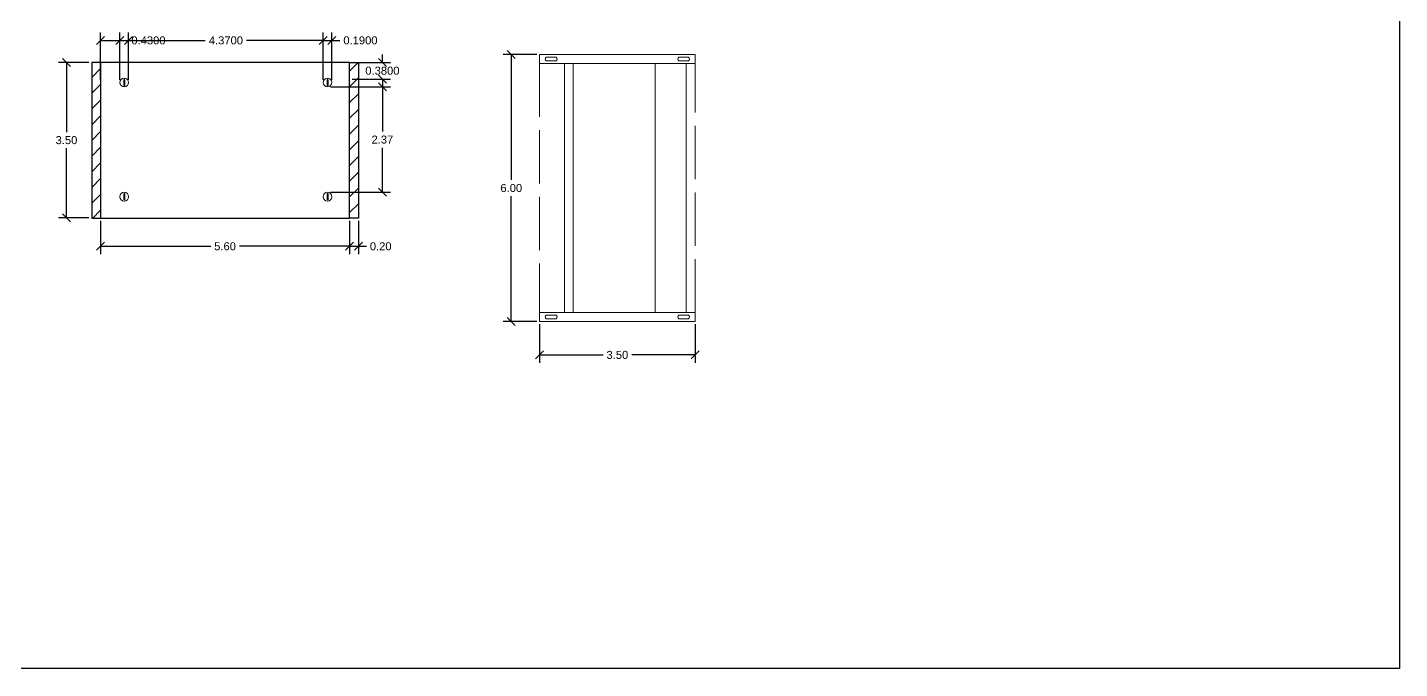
# Model space of a CAD drawing. Header units: centimetres. Extents: x -239 to 1959, y -161 to 626.
# Drawn here: x 407.4 to 438.27, y 583.99 to 598.41 of the extents above; entities that cross this region are included whole.
import ezdxf

# ---------------------------------------------------------------- set-up
doc = ezdxf.new("R2010")
doc.units = ezdxf.units.CM
doc.header["$MEASUREMENT"] = 0
doc.linetypes.add('ACAD_ISO02W100', pattern=[15, 12, -3])
for name, color, linetype, lineweight in [('dettagli', 4, 'Continuous', 13), ('linee prospetti', 1, 'Continuous', 18), ('linee sezioni', 3, 'Continuous', 25), ('trame', 6, 'Continuous', 9)]:
    doc.layers.add(name, color=color, linetype=linetype, lineweight=lineweight)
doc.styles.get("Standard").update_dxf_attribs({"font": 'Arial.ttf'})
doc.dimstyles.get("Standard").update_dxf_attribs({"dimtxt": 0.18, "dimasz": 0.18, "dimexe": 0.18, "dimexo": 0.0625, "dimgap": 0.09, "dimtad": 0, "dimtih": 1, "dimtoh": 1, "dimdec": 4, "dimzin": 0, "dimdsep": 46, "dimtxsty": 'Standard', "dimcen": 0.09, "dimadec": 0, "dimazin": 0, "dimtfac": 1, "dimtdec": 4, "dimtofl": 0, "dimtmove": 0, "dimatfit": 3, "dimfxl": 1, "dimtolj": 1, "dimtzin": 0, "dimarcsym": 0})

# ---------------------------------------------------------------- blocks, each defined once
blk = doc.blocks.new('_Oblique')
at = {"color": 0, "linetype": 'ByBlock', "lineweight": -2}
blk.add_line((-0.5, -0.5), (0.5, 0.5), dxfattribs=at)
blk = doc.blocks.new('*D629')
at = {"color": 0, "lineweight": -2, "transparency": 16777216}
for p, q in [((409.042, 594.063), (409.042, 593.309)), ((414.642, 594.063), (414.642, 593.309)), ((409.042, 593.489), (411.52, 593.489)), ((414.642, 593.489), (412.164, 593.489))]:
    blk.add_line(p, q, dxfattribs=at)
at = {"layer": 'Defpoints', "color": 0, "transparency": 16777216}
for p in [(409.042, 594.126), (414.642, 594.126), (414.642, 593.489)]:
    blk.add_point(p, dxfattribs=at)
at = {"color": 0, "lineweight": -2, "transparency": 16777216, "xscale": 0.18, "yscale": 0.18, "zscale": 0.18, "rotation": 180}
blk.add_blockref('_Oblique', (409.042, 593.489), dxfattribs=at)
at = {"color": 0, "lineweight": -2, "transparency": 16777216, "xscale": 0.18, "yscale": 0.18, "zscale": 0.18}
blk.add_blockref('_Oblique', (414.642, 593.489), dxfattribs=at)
at = {"color": 0, "transparency": 16777216, "insert": (411.842, 593.489), "char_height": 0.18, "attachment_point": 5}
blk.add_mtext('\\A1;5.60', dxfattribs=at)
blk = doc.blocks.new('*D634')
at = {"color": 0, "lineweight": -2, "transparency": 16777216}
for p, q in [((408.779, 597.626), (408.093, 597.626)), ((408.273, 597.626), (408.273, 596.057)), ((408.273, 594.126), (408.273, 595.694)), ((408.779, 594.126), (408.093, 594.126))]:
    blk.add_line(p, q, dxfattribs=at)
at = {"layer": 'Defpoints', "color": 0, "transparency": 16777216}
for p in [(408.273, 597.626), (408.842, 597.626), (408.842, 594.126)]:
    blk.add_point(p, dxfattribs=at)
at = {"color": 0, "lineweight": -2, "transparency": 16777216, "xscale": 0.18, "yscale": 0.18, "zscale": 0.18}
for p, rotation in [((408.273, 597.626), 90), ((408.273, 594.126), 270)]:
    blk.add_blockref('_Oblique', p, dxfattribs=dict(at, rotation=rotation))
at = {"color": 0, "transparency": 16777216, "insert": (408.273, 595.876), "char_height": 0.18, "attachment_point": 5}
blk.add_mtext('\\A1;3.50', dxfattribs=at)
blk = doc.blocks.new('*D630')
at = {"color": 0, "lineweight": -2, "transparency": 16777216}
for p, q in [((409.042, 597.234), (409.042, 598.3)), ((409.476, 597.234), (409.476, 598.3)), ((409.042, 598.12), (409.476, 598.12)), ((409.476, 598.12), (409.656, 598.12))]:
    blk.add_line(p, q, dxfattribs=at)
at = {"layer": 'Defpoints', "color": 0, "transparency": 16777216}
for p in [(409.476, 598.12), (409.042, 597.172), (409.476, 597.172)]:
    blk.add_point(p, dxfattribs=at)
at = {"color": 0, "lineweight": -2, "transparency": 16777216, "xscale": 0.18, "yscale": 0.18, "zscale": 0.18, "rotation": 180}
blk.add_blockref('_Oblique', (409.042, 598.12), dxfattribs=at)
at = {"color": 0, "lineweight": -2, "transparency": 16777216, "xscale": 0.18, "yscale": 0.18, "zscale": 0.18}
blk.add_blockref('_Oblique', (409.476, 598.12), dxfattribs=at)
at = {"color": 0, "transparency": 16777216, "insert": (410.118, 598.12), "char_height": 0.18, "attachment_point": 5}
blk.add_mtext('\\A1;0.4300', dxfattribs=at)
blk = doc.blocks.new('*D631')
at = {"color": 0, "lineweight": -2, "transparency": 16777216}
for p, q in [((409.673, 597.234), (409.673, 598.3)), ((414.05, 597.234), (414.05, 598.3)), ((409.673, 598.12), (411.394, 598.12)), ((414.05, 598.12), (412.328, 598.12))]:
    blk.add_line(p, q, dxfattribs=at)
at = {"layer": 'Defpoints', "color": 0, "transparency": 16777216}
for p in [(414.05, 598.12), (409.673, 597.172), (414.05, 597.172)]:
    blk.add_point(p, dxfattribs=at)
at = {"color": 0, "lineweight": -2, "transparency": 16777216, "xscale": 0.18, "yscale": 0.18, "zscale": 0.18, "rotation": 180}
blk.add_blockref('_Oblique', (409.673, 598.12), dxfattribs=at)
at = {"color": 0, "lineweight": -2, "transparency": 16777216, "xscale": 0.18, "yscale": 0.18, "zscale": 0.18}
blk.add_blockref('_Oblique', (414.05, 598.12), dxfattribs=at)
at = {"color": 0, "transparency": 16777216, "insert": (411.861, 598.12), "char_height": 0.18, "attachment_point": 5}
blk.add_mtext('\\A1;4.3700', dxfattribs=at)
blk = doc.blocks.new('*D632')
at = {"color": 0, "lineweight": -2, "transparency": 16777216}
for p, q in [((414.05, 597.234), (414.05, 598.3)), ((414.246, 597.234), (414.246, 598.3)), ((414.05, 598.12), (414.246, 598.12)), ((414.246, 598.12), (414.426, 598.12))]:
    blk.add_line(p, q, dxfattribs=at)
at = {"layer": 'Defpoints', "color": 0, "transparency": 16777216}
for p in [(414.246, 598.12), (414.05, 597.172), (414.246, 597.172)]:
    blk.add_point(p, dxfattribs=at)
at = {"color": 0, "lineweight": -2, "transparency": 16777216, "xscale": 0.18, "yscale": 0.18, "zscale": 0.18, "rotation": 180}
blk.add_blockref('_Oblique', (414.05, 598.12), dxfattribs=at)
at = {"color": 0, "lineweight": -2, "transparency": 16777216, "xscale": 0.18, "yscale": 0.18, "zscale": 0.18}
blk.add_blockref('_Oblique', (414.246, 598.12), dxfattribs=at)
at = {"color": 0, "transparency": 16777216, "insert": (414.888, 598.12), "char_height": 0.18, "attachment_point": 5}
blk.add_mtext('\\A1;0.1900', dxfattribs=at)
blk = doc.blocks.new('*D635')
at = {"color": 0, "lineweight": -2, "transparency": 16777216}
for p, q in [((414.642, 594.063), (414.642, 593.309)), ((414.842, 594.063), (414.842, 593.309)), ((414.642, 593.489), (414.842, 593.489)), ((414.842, 593.489), (415.022, 593.489))]:
    blk.add_line(p, q, dxfattribs=at)
at = {"layer": 'Defpoints', "color": 0, "transparency": 16777216}
for p in [(414.642, 594.126), (414.842, 594.126), (414.842, 593.489)]:
    blk.add_point(p, dxfattribs=at)
at = {"color": 0, "lineweight": -2, "transparency": 16777216, "xscale": 0.18, "yscale": 0.18, "zscale": 0.18, "rotation": 180}
blk.add_blockref('_Oblique', (414.642, 593.489), dxfattribs=at)
at = {"color": 0, "lineweight": -2, "transparency": 16777216, "xscale": 0.18, "yscale": 0.18, "zscale": 0.18}
blk.add_blockref('_Oblique', (414.842, 593.489), dxfattribs=at)
at = {"color": 0, "transparency": 16777216, "insert": (415.344, 593.489), "char_height": 0.18, "attachment_point": 5}
blk.add_mtext('\\A1;0.20', dxfattribs=at)
blk = doc.blocks.new('*D636')
at = {"color": 0, "lineweight": -2, "transparency": 16777216}
for p, q in [((415.382, 597.626), (415.382, 597.806)), ((414.704, 597.626), (415.562, 597.626)), ((414.704, 597.251), (415.562, 597.251)), ((415.382, 597.251), (415.382, 597.071))]:
    blk.add_line(p, q, dxfattribs=at)
at = {"layer": 'Defpoints', "color": 0, "transparency": 16777216}
for p in [(414.642, 597.626), (414.642, 597.251), (415.382, 597.251)]:
    blk.add_point(p, dxfattribs=at)
at = {"color": 0, "lineweight": -2, "transparency": 16777216, "xscale": 0.18, "yscale": 0.18, "zscale": 0.18}
for p, rotation in [((415.382, 597.626), 270), ((415.382, 597.251), 90)]:
    blk.add_blockref('_Oblique', p, dxfattribs=dict(at, rotation=rotation))
at = {"color": 0, "transparency": 16777216, "insert": (415.382, 597.438), "char_height": 0.18, "attachment_point": 5}
blk.add_mtext('\\A1;0.3800', dxfattribs=at)
blk = doc.blocks.new('*D633')
at = {"color": 0, "lineweight": -2, "transparency": 16777216}
for p, q in [((414.211, 597.074), (415.562, 597.074)), ((415.382, 597.074), (415.382, 596.07)), ((415.382, 594.704), (415.382, 595.707)), ((414.211, 594.704), (415.562, 594.704))]:
    blk.add_line(p, q, dxfattribs=at)
at = {"layer": 'Defpoints', "color": 0, "transparency": 16777216}
for p in [(414.148, 597.074), (414.148, 594.704), (415.382, 594.704)]:
    blk.add_point(p, dxfattribs=at)
at = {"color": 0, "lineweight": -2, "transparency": 16777216, "xscale": 0.18, "yscale": 0.18, "zscale": 0.18}
for p, rotation in [((415.382, 597.074), 90), ((415.382, 594.704), 270)]:
    blk.add_blockref('_Oblique', p, dxfattribs=dict(at, rotation=rotation))
at = {"color": 0, "transparency": 16777216, "insert": (415.382, 595.889), "char_height": 0.18, "attachment_point": 5}
blk.add_mtext('\\A1;2.37', dxfattribs=at)
blk = doc.blocks.new('*D637')
at = {"color": 0, "lineweight": -2, "transparency": 16777216}
for p, q in [((418.919, 591.738), (418.919, 590.866)), ((422.419, 591.738), (422.419, 590.866)), ((418.919, 591.046), (420.347, 591.046)), ((422.419, 591.046), (420.991, 591.046))]:
    blk.add_line(p, q, dxfattribs=at)
at = {"layer": 'Defpoints', "color": 0, "transparency": 16777216}
for p in [(418.919, 591.8), (422.419, 591.8), (422.419, 591.046)]:
    blk.add_point(p, dxfattribs=at)
at = {"color": 0, "lineweight": -2, "transparency": 16777216, "xscale": 0.18, "yscale": 0.18, "zscale": 0.18, "rotation": 180}
blk.add_blockref('_Oblique', (418.919, 591.046), dxfattribs=at)
at = {"color": 0, "lineweight": -2, "transparency": 16777216, "xscale": 0.18, "yscale": 0.18, "zscale": 0.18}
blk.add_blockref('_Oblique', (422.419, 591.046), dxfattribs=at)
at = {"color": 0, "transparency": 16777216, "insert": (420.669, 591.046), "char_height": 0.18, "attachment_point": 5}
blk.add_mtext('\\A1;3.50', dxfattribs=at)
blk = doc.blocks.new('*D638')
at = {"color": 0, "lineweight": -2, "transparency": 16777216}
for p, q in [((418.857, 597.8), (418.102, 597.8)), ((418.282, 597.8), (418.282, 594.982)), ((418.282, 591.8), (418.282, 594.619)), ((418.857, 591.8), (418.102, 591.8))]:
    blk.add_line(p, q, dxfattribs=at)
at = {"layer": 'Defpoints', "color": 0, "transparency": 16777216}
for p in [(418.282, 597.8), (418.919, 597.8), (418.919, 591.8)]:
    blk.add_point(p, dxfattribs=at)
at = {"color": 0, "lineweight": -2, "transparency": 16777216, "xscale": 0.18, "yscale": 0.18, "zscale": 0.18}
for p, rotation in [((418.282, 597.8), 90), ((418.282, 591.8), 270)]:
    blk.add_blockref('_Oblique', p, dxfattribs=dict(at, rotation=rotation))
at = {"color": 0, "transparency": 16777216, "insert": (418.282, 594.8), "char_height": 0.18, "attachment_point": 5}
blk.add_mtext('\\A1;6.00', dxfattribs=at)

msp = doc.modelspace()

# ---------------------------------------------------------------- hatches: boundary and pattern name
at = {"layer": 'trame'}
h = msp.add_hatch(dxfattribs=at)
h.set_pattern_fill('ANSI31', color=256, scale=2)
h.paths.add_polyline_path([(409.04169, 597.62561), (408.84169, 597.62561), (408.84169, 594.12561), (409.04169, 594.12561)])
h.paths.add_polyline_path([(414.84169, 597.62561), (414.64169, 597.62561), (414.64169, 594.12561), (414.84169, 594.12561)])

# ---------------------------------------------------------------- linework, layer by layer
at = {"color": 3}
msp.add_lwpolyline([(378.86735, 583.9922), (378.86735, 625.9922), (438.26735, 625.9922), (438.26735, 583.9922), (378.86735, 583.9922)], dxfattribs=at)
msp.add_arc((409.57443, 597.1118), 0.01042, 196.295268, 343.704732)
at = {"layer": 'dettagli'}
for p, q in [((409.56443, 597.2385), (409.57443, 597.2505)), ((409.57443, 597.2505), (409.58443, 597.2385)), ((414.1382, 597.2385), (414.1482, 597.2505)), ((414.1482, 597.2505), (414.1582, 597.2385)), ((409.56443, 594.67204), (409.57443, 594.68404)), ((409.57443, 594.68404), (409.58443, 594.67204)), ((414.1382, 594.67204), (414.1482, 594.68404)), ((414.1482, 594.68404), (414.1582, 594.67204))]:
    msp.add_line(p, q, dxfattribs=at)
for points in [[(409.56443, 597.2385), (409.58443, 597.2385)], [(409.56443, 597.2198), (409.56443, 597.10888)], [(409.58443, 597.10888), (409.58443, 597.2198)], [(414.1382, 597.2385), (414.1582, 597.2385)], [(414.1382, 597.2198), (414.1382, 597.10888)], [(414.1582, 597.10888), (414.1582, 597.2198)], [(409.56443, 594.67204), (409.58443, 594.67204)], [(409.56443, 594.65334), (409.56443, 594.54241)], [(409.58443, 594.54241), (409.58443, 594.65334)], [(414.1382, 594.67204), (414.1582, 594.67204)], [(414.1382, 594.65334), (414.1382, 594.54241)], [(414.1582, 594.54241), (414.1582, 594.65334)]]:
    msp.add_lwpolyline(points, dxfattribs=at)
for centre in [(409.57443, 597.1718), (414.1482, 597.1718), (409.57443, 594.60533), (414.1482, 594.60533)]:
    msp.add_circle(centre, 0.09821, dxfattribs=at)
for centre, start, end in [((409.57443, 597.21688), 16.295268, 163.704732), ((414.1482, 597.21688), 16.295268, 163.704732), ((414.1482, 597.1118), 196.295268, 343.704732), ((409.57443, 594.65041), 16.295268, 163.704732), ((414.1482, 594.65041), 16.295268, 163.704732), ((409.57443, 594.54534), 196.295268, 343.704732), ((414.1482, 594.54534), 196.295268, 343.704732)]:
    msp.add_arc(centre, 0.01042, start, end, dxfattribs=at)
at = {"layer": 'linee prospetti', "ltscale": 0.05}
for p, q in [((422.41908, 597.60042), (418.91908, 597.60042)), ((418.91908, 592.00042), (422.41908, 592.00042))]:
    msp.add_line(p, q, dxfattribs=at)
at = {"layer": 'linee prospetti', "linetype": 'ACAD_ISO02W100', "ltscale": 0.1}
for p, q in [((418.91908, 597.60042), (418.91908, 592.00042)), ((422.41908, 592.00042), (422.41908, 597.60042))]:
    msp.add_line(p, q, dxfattribs=at)
at = {"layer": 'linee prospetti'}
for p, q in [((419.47571, 592.00042), (419.47571, 597.60042)), ((419.67571, 592.00042), (419.67571, 597.60042)), ((421.51908, 592.00042), (421.51908, 597.60042)), ((422.21908, 592.00042), (422.21908, 597.60042))]:
    msp.add_line(p, q, dxfattribs=at)
for points in [[(418.91908, 597.60042), (418.91908, 597.80042), (422.41908, 597.80042), (422.41908, 597.60042)], [(419.06908, 597.74042), (419.06908, 597.74042), (419.28908, 597.74042)], [(422.04908, 597.74042), (422.04908, 597.74042), (422.26908, 597.74042)], [(419.28908, 597.66042), (419.28908, 597.66042), (419.06908, 597.66042)], [(422.26908, 597.66042), (422.26908, 597.66042), (422.04908, 597.66042)], [(418.91908, 592.00042), (418.91908, 591.80042), (422.41908, 591.80042), (422.41908, 592.00042)], [(419.06908, 591.94042), (419.06908, 591.94042), (419.28908, 591.94042)], [(419.28908, 591.86042), (419.28908, 591.86042), (419.06908, 591.86042)], [(422.04908, 591.94042), (422.04908, 591.94042), (422.26908, 591.94042)], [(422.26908, 591.86042), (422.26908, 591.86042), (422.04908, 591.86042)]]:
    msp.add_lwpolyline(points, dxfattribs=at)
for centre, start, end in [((419.09603, 597.70042), 123.96453, 236.03547), ((419.26214, 597.70042), 303.96453, 56.03547), ((422.07603, 597.70042), 123.96453, 236.03547), ((422.24214, 597.70042), 303.96453, 56.03547), ((419.09603, 591.90042), 123.96453, 236.03547), ((419.26214, 591.90042), 303.96453, 56.03547), ((422.07603, 591.90042), 123.96453, 236.03547), ((422.24214, 591.90042), 303.96453, 56.03547)]:
    msp.add_arc(centre, 0.04823, start, end, dxfattribs=at)
at = {"layer": 'linee sezioni'}
for points in [[(409.04169, 597.62561), (408.84169, 597.62561), (408.84169, 594.12561), (409.04169, 594.12561)], [(409.04169, 594.12561), (414.64169, 594.12561), (414.64169, 597.62561), (409.04169, 597.62561), (409.04169, 594.12561)], [(414.64169, 597.62561), (414.84169, 597.62561), (414.84169, 594.12561), (414.64169, 594.12561)]]:
    msp.add_lwpolyline(points, dxfattribs=at)

# ---------------------------------------------------------------- dimensions: what is measured, and where the dimension line sits
for base, p1, p2, text, picture, middle in [((409.47622, 598.12038), (409.04169, 597.1718), (409.47622, 597.1718), '0.4300', '*D630', (410.11825, 598.12038)), ((414.04999, 598.12038), (409.67264, 597.1718), (414.04999, 597.1718), '4.3700', '*D631', (411.86132, 598.12038)), ((414.24641, 598.12038), (414.04999, 597.1718), (414.24641, 597.1718), '0.1900', '*D632', (414.88845, 598.12038))]:
    dim = msp.add_linear_dim(base=base, p1=p1, p2=p2, text=text, dimstyle='Standard', override={"dimdec": 2, "dimblk1": 'Oblique', "dimblk2": 'Oblique', "dimsah": 1})
    dim.commit()
    dim.dimension.update_dxf_attribs({"geometry": picture, "text_midpoint": middle})
for base, p1, p2, picture, middle in [((408.27344, 597.62561), (408.84169, 594.12561), (408.84169, 597.62561), '*D634', (408.27344, 595.87561)), ((418.2821, 597.80042), (418.91908, 591.80042), (418.91908, 597.80042), '*D638', (418.2821, 594.80042)), ((415.38161, 594.70354), (414.1482, 597.07359), (414.1482, 594.70354), '*D633', (415.38161, 595.88857))]:
    dim = msp.add_linear_dim(base=base, p1=p1, p2=p2, angle=90, dimstyle='Standard', override={"dimdec": 2, "dimblk1": 'Oblique', "dimblk2": 'Oblique', "dimsah": 1})
    dim.commit()
    dim.dimension.update_dxf_attribs({"geometry": picture, "text_midpoint": middle})
dim = msp.add_linear_dim(base=(415.38161, 597.2505), p1=(414.64169, 597.62561), p2=(414.64169, 597.2505), angle=90, text='0.3800', dimstyle='Standard', override={"dimdec": 2, "dimblk1": 'Oblique', "dimblk2": 'Oblique', "dimsah": 1})
dim.commit()
dim.dimension.update_dxf_attribs({"geometry": '*D636', "text_midpoint": (415.38161, 597.43806)})
for base, p1, p2, picture, middle in [((414.64169, 593.48885), (409.04169, 594.12561), (414.64169, 594.12561), '*D629', (411.84169, 593.48885)), ((414.84169, 593.48885), (414.64169, 594.12561), (414.84169, 594.12561), '*D635', (415.34375, 593.48885)), ((422.41908, 591.04574), (418.91908, 591.80042), (422.41908, 591.80042), '*D637', (420.66908, 591.04574))]:
    dim = msp.add_linear_dim(base=base, p1=p1, p2=p2, dimstyle='Standard', override={"dimdec": 2, "dimblk1": 'Oblique', "dimblk2": 'Oblique', "dimsah": 1})
    dim.commit()
    dim.dimension.update_dxf_attribs({"geometry": picture, "text_midpoint": middle})

doc.saveas('drawing.dxf')
